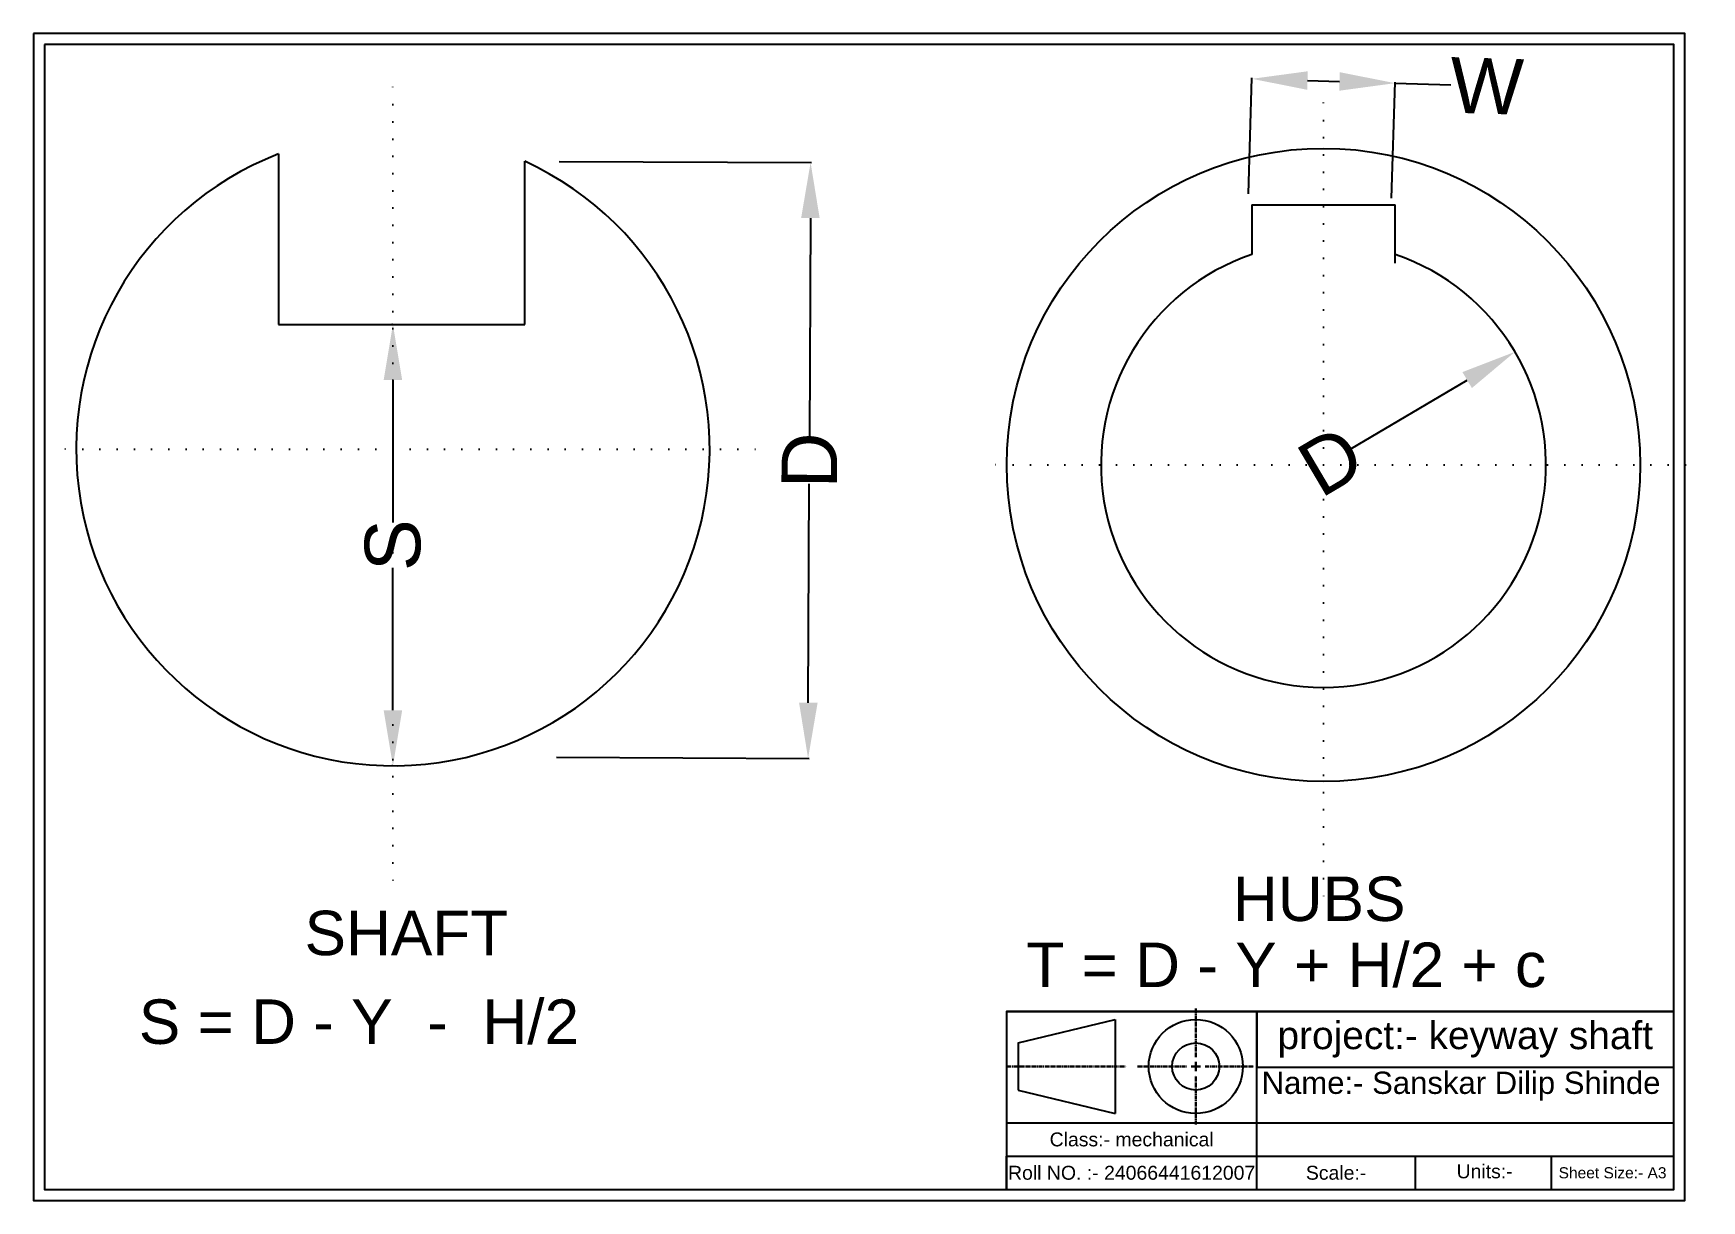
# Model space of a CAD drawing. Header units: inches. Extents: x 18 to 318, y 14 to 224.
import ezdxf

# ---------------------------------------------------------------- set-up
doc = ezdxf.new("R2010")
doc.units = ezdxf.units.IN
doc.header["$MEASUREMENT"] = 0
doc.linetypes.add('ACAD_ISO07W100', pattern=[3, 0, -3])
doc.linetypes.add('CENTER2', pattern=[1.125, 0.75, -0.125, 0.125, -0.125])
doc.styles.get("Standard").update_dxf_attribs({"font": 'arial.ttf'})
doc.dimstyles.get("Standard").update_dxf_attribs({"dimtxt": 10, "dimasz": 10, "dimexe": 0.18, "dimexo": 0.0625, "dimgap": 0.09, "dimtad": 0, "dimdec": 1, "dimzin": 0, "dimdsep": 46, "dimtxsty": 'Standard', "dimcen": 0.09, "dimadec": 0, "dimazin": 0, "dimtfac": 1, "dimtdec": 1, "dimtofl": 0, "dimtmove": 0, "dimatfit": 3, "dimfxl": 1, "dimtolj": 1, "dimtzin": 0, "dimarcsym": 0})

# ---------------------------------------------------------------- blocks, each defined once
blk = doc.blocks.new('*U5')
at = {"color": 0, "linetype": 'CENTER2', "lineweight": 30, "transparency": 16777216}
for p, q in [((0, 1.69), (0, 10.46)), ((-10.46, 0), (-1.69, 0)), ((1.69, 0), (10.46, 0)), ((0, -10.46), (0, -1.69))]:
    blk.add_line(p, q, dxfattribs=at)
at = {"color": 0, "linetype": 'Continuous', "lineweight": 30, "transparency": 16777216}
for p, q in [((-0.85, 0), (0.85, 0)), ((0, -0.85), (0, 0.85))]:
    blk.add_line(p, q, dxfattribs=at)
blk = doc.blocks.new('*U7')
at = {"color": 0, "linetype": 'CENTER2', "lineweight": 30, "transparency": 16777216}
blk.add_line((-10.71, 0), (10.71, 0), dxfattribs=at)
blk = doc.blocks.new('*D13')
at = {"color": 0, "lineweight": -2, "transparency": 16777216}
blk.add_line((254.95, 149.42), (275.85, 161.77), dxfattribs=at)
at = {"color": 0, "transparency": 16777216}
blk.add_solid([(275, 163.21), (276.7, 160.34), (284.46, 166.86)], dxfattribs=at)
at = {"layer": 'Defpoints', "color": 0, "transparency": 16777216}
for p in [(284.46, 166.86), (215.57, 126.14)]:
    blk.add_point(p, dxfattribs=at)
at = {"color": 0, "transparency": 16777216, "insert": (251.31, 147.27), "char_height": 10, "attachment_point": 5, "rotation": 30.5834}
blk.add_mtext('\\A1;D', dxfattribs=at)
blk = doc.blocks.new('*D14')
at = {"color": 0, "lineweight": -2, "transparency": 16777216}
for p, q in [((236.51, 195.25), (237.14, 216.15)), ((247.13, 215.67), (252.89, 215.49)), ((262.26, 194.47), (262.9, 215.37)), ((262.89, 215.19), (272.89, 214.89))]:
    blk.add_line(p, q, dxfattribs=at)
at = {"color": 0, "transparency": 16777216}
for points in [[(247.19, 217.33), (247.08, 214), (237.14, 215.97)], [(252.94, 217.16), (252.84, 213.83), (262.89, 215.19)]]:
    blk.add_solid(points, dxfattribs=at)
at = {"layer": 'Defpoints', "color": 0, "transparency": 16777216}
for p in [(262.89, 215.19), (236.51, 195.18), (262.26, 194.4)]:
    blk.add_point(p, dxfattribs=at)
at = {"color": 0, "transparency": 16777216, "insert": (279.4, 214.69), "char_height": 10, "attachment_point": 5, "rotation": 358.2675}
blk.add_mtext('\\A1;W', dxfattribs=at)
blk = doc.blocks.new('*D15')
at = {"color": 0, "lineweight": -2, "transparency": 16777216}
for p, q in [((112.56, 201.11), (157.95, 200.92)), ((157.73, 190.92), (157.57, 151.54)), ((157.36, 103.71), (157.53, 143.09)), ((112.1, 93.91), (157.5, 93.71))]:
    blk.add_line(p, q, dxfattribs=at)
at = {"color": 0, "transparency": 16777216}
for points in [[(156.07, 190.93), (159.4, 190.91), (157.77, 200.92)], [(155.7, 103.72), (159.03, 103.71), (157.32, 93.71)]]:
    blk.add_solid(points, dxfattribs=at)
at = {"layer": 'Defpoints', "color": 0, "transparency": 16777216}
for p in [(112.5, 201.11), (112.04, 93.91), (157.32, 93.71)]:
    blk.add_point(p, dxfattribs=at)
at = {"color": 0, "transparency": 16777216, "insert": (157.55, 147.32), "char_height": 10, "width": 32.7012, "attachment_point": 5, "rotation": 89.7574}
blk.add_mtext('\\A1;D', dxfattribs=at)
blk = doc.blocks.new('*D16')
at = {"color": 0, "lineweight": -2, "transparency": 16777216}
for p, q in [((82.59, 171.77), (82.48, 171.77)), ((82.66, 161.77), (82.66, 136.14)), ((82.66, 102.38), (82.66, 128)), ((82.59, 92.38), (82.48, 92.38))]:
    blk.add_line(p, q, dxfattribs=at)
at = {"color": 0, "transparency": 16777216}
for points in [[(80.99, 161.77), (84.32, 161.77), (82.66, 171.77)], [(80.99, 102.38), (84.32, 102.38), (82.66, 92.38)]]:
    blk.add_solid(points, dxfattribs=at)
at = {"layer": 'Defpoints', "color": 0, "transparency": 16777216}
for p in [(82.66, 171.77), (82.66, 92.38), (82.66, 92.38)]:
    blk.add_point(p, dxfattribs=at)
at = {"color": 0, "transparency": 16777216, "insert": (82.66, 132.07), "char_height": 10, "attachment_point": 5, "rotation": 90}
blk.add_mtext('\\A1;S', dxfattribs=at)

msp = doc.modelspace()

# ---------------------------------------------------------------- linework, layer by layer
at = {"linetype": 'ACAD_ISO07W100'}
for p, q in [((82.66, 149.34), (82.66, 215.37)), ((250.01, 146.5), (250.01, 212.53)), ((82.66, 149.34), (22.5, 149.34)), ((82.66, 149.34), (82.66, 69.6)), ((82.66, 149.34), (150.66, 149.34)), ((250.01, 146.5), (189.86, 146.5)), ((250.01, 146.5), (250.01, 66.76)), ((250.01, 146.5), (318.02, 146.5))]:
    msp.add_line(p, q, dxfattribs=at)
for p, q in [((62.07, 202.46), (62.07, 171.77)), ((106.36, 171.77), (106.36, 201.14)), ((237.14, 193.31), (237.14, 184.38)), ((237.14, 193.31), (262.89, 193.31)), ((262.89, 182.83), (262.89, 193.31)), ((62.07, 171.77), (106.36, 171.77)), ((192.99, 48.15), (312.99, 48.15)), ((238.03, 16.15), (238.03, 48.15)), ((238.03, 48.15), (238.03, 38.15)), ((195.12, 42.52), (212.53, 46.75)), ((212.53, 46.75), (212.53, 29.83)), ((195.12, 42.52), (195.12, 34.05)), ((238.03, 38.15), (312.99, 38.15)), ((195.12, 34.05), (212.53, 29.83)), ((192.99, 28.15), (312.99, 28.15)), ((192.99, 16.15), (192.99, 22.15)), ((192.99, 22.15), (312.99, 22.15)), ((192.99, 22.15), (312.99, 22.15)), ((266.53, 16.15), (266.53, 22.15)), ((291, 16.15), (291, 22.15)), ((192.99, 16.15), (312.99, 16.15)), ((192.99, 16.15), (312.99, 16.15)), ((192.99, 16.15), (312.99, 16.15)), ((192.99, 16.15), (312.99, 16.15)), ((192.99, 16.15), (312.99, 16.15)), ((192.99, 16.15), (312.99, 16.15)), ((192.99, 16.15), (312.99, 16.15)), ((192.99, 16.15), (312.99, 16.15)), ((192.99, 16.15), (312.99, 16.15)), ((192.99, 16.15), (312.99, 16.15)), ((192.99, 16.15), (312.99, 16.15)), ((192.99, 16.15), (312.99, 16.15)), ((192.99, 16.15), (312.99, 16.15))]:
    msp.add_line(p, q)
for points in [[(17.99, 224.15), (17.99, 14.15), (314.99, 14.15), (314.99, 224.15)], [(19.99, 222.15), (19.99, 16.15), (312.99, 16.15), (312.99, 222.15)], [(312.99, 48.15), (192.99, 48.15), (192.99, 16.15), (312.99, 16.15)]]:
    msp.add_lwpolyline(points, close=True)
for centre, radius in [((250.01, 146.5), 56.96), ((227.04, 38.29), 8.46), ((227.04, 38.29), 4.24)]:
    msp.add_circle(centre, radius)
for centre, radius, start, end in [((82.66, 149.34), 56.96, 111.1819, 65.4129), ((250.01, 146.5), 40.01, 108.7714, 71.2286)]:
    msp.add_arc(centre, radius, start, end)

# ---------------------------------------------------------------- block references
at = {"color": 242, "linetype": 'CENTER2', "lineweight": 30, "true_color": 0xcd2027}
msp.add_blockref('*U5', (227.04, 38.29), dxfattribs=at)
at = {"color": 1, "linetype": 'CENTER2', "lineweight": 30}
msp.add_blockref('*U7', (203.83, 38.29), dxfattribs=at)

# ---------------------------------------------------------------- texts
for s, width, insert, char_height, attachment_point in [('HUBS', 2.8512, (233.72, 72.46), 8, 1), ('SHAFT', 0.8076, (66.77, 66.31), 8, 1), ('T = D - Y + H/2 + c', 112.364, (196.58, 60.58), 8, 1), ('S = D - Y  -  H/2', 98.9086, (36.96, 50.35), 8, 1), ('\\pxqc;project:- keyway shaft', 74.9667, (275.51, 43.15), 5, 5), ('\\pxqc;Name:- Sanskar Dilip Shinde', 74.5405, (274.75, 34.75), 4, 5), ('\\pxqc;Class:- mechanical', 45.0333, (215.51, 25.15), 2.5, 5), ('\\pxqc;Roll NO. :- 24066441612007', 45.0333, (215.51, 19.15), 2.5, 5), ('\\pxqc;Scale:-', 28.5077, (252.28, 19.15), 2.5, 5), ('\\pxqc;Units:-', 74.9667, (278.99, 19.4), 2.5, 5), ('\\pxqc;Sheet Size:- A3', 21.9948, (302, 19.15), 2, 5)]:
    msp.add_mtext_dynamic_manual_height_columns(s, width=width, gutter_width=1, heights=[0], dxfattribs=dict(insert=insert, char_height=char_height, attachment_point=attachment_point))

# ---------------------------------------------------------------- dimensions: what is measured, and where the dimension line sits
for p1, p2, distance, text, picture, middle in [((236.51, 195.18), (262.26, 194.4), 20.8, 'W', '*D14', (279.4, 214.69)), ((112.5, 201.11), (112.04, 93.91), 45.28, 'D', '*D15', (157.55, 147.32))]:
    dim = msp.add_aligned_dim(p1=p1, p2=p2, distance=distance, text=text, dimstyle='Standard')
    dim.commit()
    dim.dimension.update_dxf_attribs({"geometry": picture, "text_midpoint": middle})
dim = msp.add_linear_dim(base=(82.66, 92.38), p1=(82.66, 171.77), p2=(82.66, 92.38), angle=90, text='S', dimstyle='Standard')
dim.commit()
dim.dimension.update_dxf_attribs({"geometry": '*D16', "text_midpoint": (82.66, 132.07)})
dim = msp.add_diameter_dim_2p(p1=(215.57, 126.14), p2=(284.46, 166.86), text='D', dimstyle='Standard')
dim.commit()
dim.dimension.update_dxf_attribs({"geometry": '*D13', "text_midpoint": (251.31, 147.27), "dimtype": 163})

doc.saveas('drawing.dxf')
